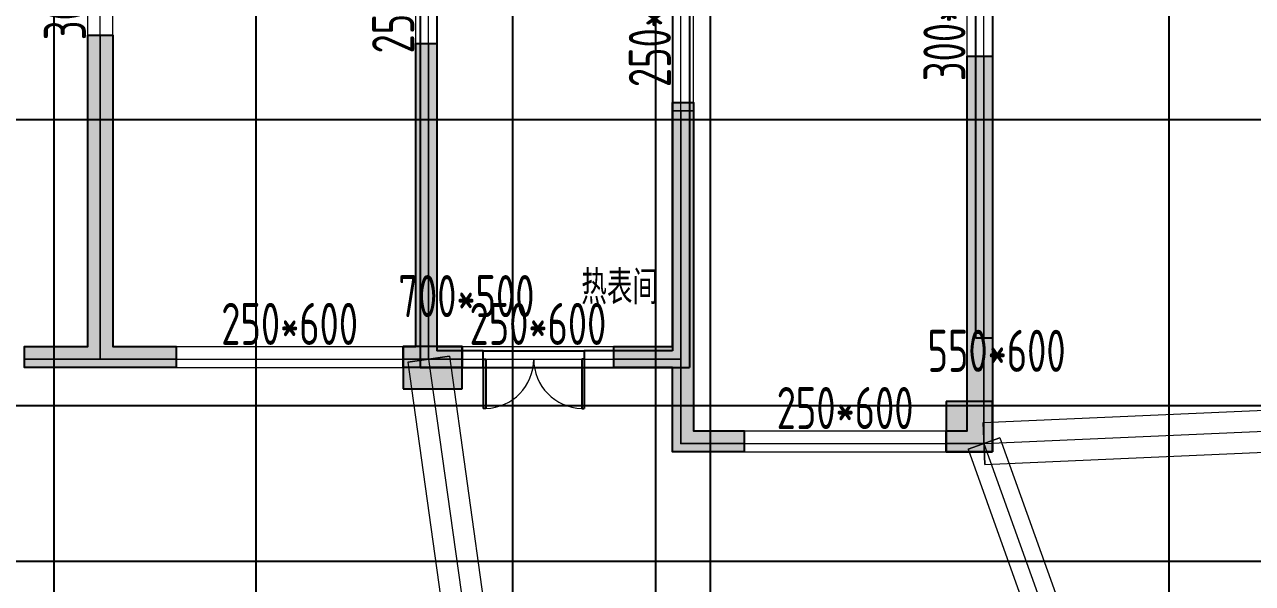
# Model space of a CAD drawing. Extents: x 369444 to 684549, y -549309 to 575337.
# Drawn here: x 420974 to 435564, y 389893 to 396533 of the extents above; entities that cross this region are included whole.
import ezdxf

# ---------------------------------------------------------------- set-up
doc = ezdxf.new("R2010")
doc.units = 0
doc.header["$LTSCALE"] = 1000
doc.header["$MEASUREMENT"] = 0
for name, color, linetype, lineweight, true_color in [('-1-0-1', 7, 'Continuous', 0, 0xc0c0c0), ('-1-1-2', 7, 'Continuous', 0, 0xc0c0c0), ('-2-0-1', 1, 'Continuous', 0, 0xff0000), ('-2-1-2', 9, 'Continuous', 0, 0x808080), ('1-6-1', 7, 'Continuous', 0, 0x55ff55), ('1-6-2', 7, 'Continuous', 0, 0x55ff55), ('11-6-1', 2, 'Continuous', 0, 0xffff00), ('11-6-2', 2, 'Continuous', 0, 0xffff00), ('11-6-5', 2, 'Continuous', 0, 0xffff00), ('12-6-1', 4, 'Continuous', 0, 0x00ffff), ('12-6-2', 4, 'Continuous', 0, 0x00ffff), ('12-6-5', 4, 'Continuous', 0, 0x00ffff)]:
    doc.layers.add(name, color=color, linetype=linetype, lineweight=lineweight, true_color=true_color)
for name, color, linetype in [('A-WALL-HATCH', 8, 'Continuous'), ('COLUMN', 9, 'Continuous'), ('DOTE', 1, 'Continuous'), ('WALL', 9, 'Continuous'), ('WINDOW', 4, 'Continuous'), ('房间名称', 72, 'Continuous')]:
    doc.layers.add(name, color=color, linetype=linetype)
doc.styles.add('HNSJY', font='hnsjy-07.shx', dxfattribs={"width": 0.8, "bigfont": 'hnsjy-hz.shx'})
doc.styles.add('yjkcad', font='yjkeng.shx', dxfattribs={"width": 0.7, "height": 250, "bigfont": 'yjkchn.shx'})

# ---------------------------------------------------------------- blocks, each defined once
blk = doc.blocks.new('22#loudixiayicengjksdf')
at = {"layer": 'WALL'}
h = blk.add_hatch(color=0, dxfattribs=at)
h.dxf.hatch_style = 1
h.paths.add_polyline_path([(-183057, -69119), (-183057, -68619), (-183557, -68619), (-183557, -69119)], flags=17)
h.paths.add_polyline_path([(-170857, -69119), (-170857, -68619), (-171407, -68619), (-171407, -69119)], flags=17)
h.paths.add_polyline_path([(-171407, -70819), (-171157, -70819), (-171157, -70419), (-171557, -70419), (-171557, -70819)], flags=17)
h.paths.add_polyline_path([(-183507, -70819), (-183357, -70819), (-183357, -70419), (-183757, -70419), (-183757, -70819)], flags=17)
h.paths.add_polyline_path([(-168657, -64219), (-170857, -64219), (-170857, -66419), (-170307, -66419), (-170307, -66619), (-171107, -66619), (-171107, -63969), (-168457, -63969), (-168457, -66619), (-169207, -66619), (-169207, -66419), (-168657, -66419)])
h.paths.add_polyline_path([(-179257, -73469), (-179807, -73469), (-179807, -73219), (-179257, -73219), (-178857, -73219), (-178857, -73469), (-179007, -73469), (-179007, -76369), (-180757, -76369), (-180757, -76119), (-179257, -76119)])
h.paths.add_polyline_path([(-165957, -64219), (-166607, -64219), (-166607, -63969), (-165707, -63969), (-165707, -65769), (-165957, -65769)])
h.paths.add_polyline_path([(-188307, -64019), (-188957, -64019), (-188957, -65569), (-189207, -65569), (-189207, -63769), (-188307, -63769)])
h.paths.add_polyline_path([(-173307, -80969), (-174157, -80969), (-174857, -80969), (-174857, -80719), (-174407, -80719), (-174407, -77519), (-174157, -77519), (-174157, -80719), (-173307, -80719)])
h.paths.add_polyline_path([(-180757, -80969), (-181607, -80969), (-181607, -80719), (-180757, -80719), (-180757, -77519), (-180507, -77519), (-180507, -80719), (-180057, -80719), (-180057, -80969)])
h.paths.add_polyline_path([(-175107, -73469), (-175657, -73469), (-175657, -76119), (-174157, -76119), (-174157, -76369), (-175907, -76369), (-175907, -73469), (-176057, -73469), (-176057, -73219), (-175657, -73219), (-175107, -73219)])
h.paths.add_polyline_path([(-159582, -72669), (-160057, -72669), (-160057, -74419), (-160307, -74419), (-160307, -72669), (-160407, -72669), (-160407, -72419), (-160057, -72419), (-159582, -72419)])
h.paths.add_polyline_path([(-163357, -80969), (-163657, -80969), (-164057, -80969), (-164057, -80719), (-163907, -80719), (-163907, -77119), (-163657, -77119), (-163657, -80719), (-163357, -80719)])
h.paths.add_polyline_path([(-166757, -80969), (-167782, -80969), (-168557, -80969), (-168557, -80719), (-167807, -80719), (-167807, -77019), (-167507, -77019), (-167507, -80719), (-166757, -80719)])
h.paths.add_polyline_path([(-191007, -75019), (-191007, -75819), (-193107, -75819), (-193107, -75569), (-191257, -75569), (-191257, -75019)])
h.paths.add_polyline_path([(-183307, -66419), (-184057, -66419), (-184057, -64019), (-186257, -64019), (-186257, -66219), (-185707, -66219), (-185707, -66419), (-186457, -66419), (-186457, -63769), (-183807, -63769), (-183807, -66169), (-183307, -66169)])
h.paths.add_polyline_path([(-171407, -73469), (-171857, -73469), (-171857, -73219), (-171157, -73219), (-171157, -76369), (-171407, -76369)])
h.paths.add_polyline_path([(-183057, -73469), (-183507, -73469), (-183507, -76369), (-183757, -76369), (-183757, -73219), (-183057, -73219)])
h.paths.add_polyline_path([(-187382, -80969), (-188157, -80969), (-188157, -80719), (-187407, -80719), (-187407, -77019), (-187107, -77019), (-187107, -80719), (-186357, -80719), (-186357, -80969)])
h.paths.add_polyline_path([(-191257, -80969), (-191557, -80969), (-191557, -80719), (-191257, -80719), (-191257, -77119), (-191007, -77119), (-191007, -80719), (-190857, -80719), (-190857, -80969)])
h.paths.add_polyline_path([(-194857, -72669), (-195332, -72669), (-195332, -72419), (-194857, -72419), (-194507, -72419), (-194507, -72669), (-194607, -72669), (-194607, -74419), (-194857, -74419)])
h.paths.add_polyline_path([(-157057, -81969), (-157607, -81969), (-157607, -81719), (-157357, -81719), (-157357, -77269), (-157057, -77269)])
h.paths.add_polyline_path([(-197307, -81969), (-197857, -81969), (-197857, -77269), (-197557, -77269), (-197557, -81719), (-197307, -81719)])
h.paths.add_polyline_path([(-165557, -72669), (-165957, -72669), (-165957, -69119), (-166357, -69119), (-166357, -68919), (-165707, -68919), (-165707, -72419), (-165557, -72419)])
h.paths.add_polyline_path([(-188957, -72669), (-189357, -72669), (-189357, -72419), (-189207, -72419), (-189207, -68919), (-188507, -68919), (-188507, -69119), (-188957, -69119)])
h.paths.add_polyline_path([(-160857, -80969), (-161557, -80969), (-161557, -80719), (-160857, -80719), (-160857, -77819), (-160607, -77819), (-160607, -80719), (-160607, -81719), (-160007, -81719), (-160007, -81969), (-160857, -81969)])
h.paths.add_polyline_path([(-187107, -71319), (-187107, -74819), (-187407, -74819), (-187407, -71319)])
h.paths.add_polyline_path([(-193357, -80969), (-194057, -80969), (-194057, -81969), (-194907, -81969), (-194907, -81719), (-194307, -81719), (-194307, -80719), (-194307, -77819), (-194057, -77819), (-194057, -80719), (-193357, -80719)])
h.paths.add_polyline_path([(-167507, -71319), (-167507, -74819), (-167807, -74819), (-167807, -71319)])
h.paths.add_polyline_path([(-171157, -80969), (-171507, -80969), (-171507, -80719), (-171407, -80719), (-171407, -77519), (-171157, -77519), (-171157, -80719), (-170957, -80719), (-170957, -80969)])
h.paths.add_polyline_path([(-183407, -80969), (-183757, -80969), (-183957, -80969), (-183957, -80719), (-183757, -80719), (-183757, -77519), (-183507, -77519), (-183507, -80719), (-183407, -80719)])
h.paths.add_polyline_path([(-157057, -75819), (-157757, -75819), (-157757, -75569), (-157357, -75569), (-157357, -72669), (-157732, -72669), (-157732, -72419), (-157057, -72419)])
h.paths.add_polyline_path([(-197157, -75819), (-197857, -75819), (-197857, -72419), (-197182, -72419), (-197182, -72669), (-197557, -72669), (-197557, -75569), (-197157, -75569)])
h.paths.add_polyline_path([(-163907, -72669), (-163957, -72669), (-163957, -72419), (-163657, -72419), (-163257, -72419), (-163257, -72669), (-163657, -72669), (-163657, -73519), (-163907, -73519)])
h.paths.add_polyline_path([(-190957, -72669), (-191007, -72669), (-191007, -73519), (-191257, -73519), (-191257, -72669), (-191657, -72669), (-191657, -72419), (-191257, -72419), (-190957, -72419)])
h.paths.add_polyline_path([(-161807, -75819), (-163907, -75819), (-163907, -75019), (-163657, -75019), (-163657, -75569), (-161807, -75569)])
edge = h.paths.add_edge_path()
edge.add_line((-183557, -66419), (-183557, -66519))
edge.add_line((-183557, -66519), (-183307, -66519))
edge.add_line((-183307, -66519), (-183307, -66419))
edge.add_line((-183507, -70819), (-183507, -71569))
edge.add_line((-183507, -71569), (-185557, -71569))
edge.add_line((-185557, -71569), (-185557, -71319))
edge.add_line((-185557, -71319), (-183757, -71319))
edge.add_line((-183757, -71319), (-183757, -70819))
edge.add_line((-171157, -70819), (-171157, -71319))
edge.add_line((-171157, -71319), (-169357, -71319))
edge.add_line((-169357, -71319), (-169357, -71569))
edge.add_line((-169357, -71569), (-171407, -71569))
edge.add_line((-171407, -71569), (-171407, -70819))
h.paths.add_polyline_path([(-171407, -71569), (-171157, -71569), (-171157, -70819), (-171407, -70819)], flags=16)
h.paths.add_polyline_path([(-171157, -71569), (-169357, -71569), (-169357, -71319), (-171157, -71319)], flags=16)
h.paths.add_polyline_path([(-183757, -71569), (-183507, -71569), (-183507, -70819), (-183757, -70819)], flags=16)
h.paths.add_polyline_path([(-185557, -71569), (-183757, -71569), (-183757, -71319), (-185557, -71319)], flags=16)
at = {"layer": 'WALL', "color": 0, "elevation": 14}
for points in [[(-166757, -80969), (-167782, -80969), (-168557, -80969), (-168557, -80719), (-167807, -80719), (-167807, -77019), (-167507, -77019), (-167507, -80719), (-166757, -80719)], [(-163357, -80969), (-163657, -80969), (-164057, -80969), (-164057, -80719), (-163907, -80719), (-163907, -77119), (-163657, -77119), (-163657, -80719), (-163357, -80719)], [(-157057, -81969), (-157607, -81969), (-157607, -81719), (-157357, -81719), (-157357, -77269), (-157057, -77269)], [(-160857, -80969), (-161557, -80969), (-161557, -80719), (-160857, -80719), (-160857, -77819), (-160607, -77819), (-160607, -80719), (-160607, -81719), (-160007, -81719), (-160007, -81969), (-160857, -81969)]]:
    blk.add_lwpolyline(points, close=True, dxfattribs=at)
blk = doc.blocks.new('$DorLib2D$00000002')
for p, q in [((-0.5, 0), (-0.5, 0.4875)), ((-0.475, 0.4875), (-0.5, 0.4875)), ((-0.475, 0), (-0.475, 0.4875)), ((0.475, 0), (0.475, 0.4875)), ((0.475, 0.4875), (0.5, 0.4875)), ((0.5, 0), (0.5, 0.4875)), ((-0.5, 0), (-0.475, 0)), ((0.5, 0), (0.475, 0))]:
    blk.add_line(p, q)
at = {"lineweight": 13}
for centre, start, end in [((-0.4875, 0), 0, 88.53072), ((0.4875, 0), 91.46928, 180)]:
    blk.add_arc(centre, 0.4875, start, end, dxfattribs=at)

msp = doc.modelspace()

# ---------------------------------------------------------------- hatches: boundary and pattern name
at = {"layer": 'A-WALL-HATCH'}
for points in [[(426174.7, 392206.5), (426174.7, 392706.5), (425474.7, 392706.5), (425474.7, 392206.5)], [(432474.7, 391456.5), (432474.7, 392056.5), (431924.7, 392056.5), (431924.7, 391456.5)]]:
    msp.add_hatch(color=256, dxfattribs=at).paths.add_polyline_path(points)

# ---------------------------------------------------------------- linework, layer by layer
at = {"layer": '-1-0-1', "color": 0}
for p in [(421874.3, 396406.9, -3600), (425774.3, 396306.9, -3600), (432374.3, 396156.9, -3600), (428774.3, 395506.9, -3600), (432374.3, 395506.9, -3600), (421874.3, 392556.9, -3600), (422774.3, 392556.9, -3600), (425474.3, 392556.9, -3600), (425774.3, 392556.9, -3600), (426174.3, 392556.9, -3600), (427974.3, 392556.9, -3600), (428774.3, 392556.9, -3600), (428774.3, 391556.9, -3600), (429524.3, 391556.9, -3600), (431924.3, 391556.9, -3600), (432374.3, 391556.9, -3600)]:
    msp.add_point(p, dxfattribs=at)
at = {"layer": '-1-1-2', "color": 0}
for p, q in [((421874.3, 396406.9, -3600), (421874.3, 396406.9)), ((425774.3, 396306.9, -3600), (425774.3, 396306.9)), ((432374.3, 396156.9, -3600), (432374.3, 396156.9)), ((428774.3, 395506.9, -3600), (428774.3, 395506.9)), ((432374.3, 395506.9, -3600), (432374.3, 395506.9)), ((421874.3, 392556.9, -3600), (421874.3, 392556.9)), ((422774.3, 392556.9, -3600), (422774.3, 392556.9)), ((425474.3, 392556.9, -3600), (425474.3, 392556.9)), ((425774.3, 392556.9, -3600), (425774.3, 392556.9)), ((426174.3, 392556.9, -3600), (426174.3, 392556.9)), ((427974.3, 392556.9, -3600), (427974.3, 392556.9)), ((428774.3, 392556.9, -3600), (428774.3, 392556.9)), ((428774.3, 391556.9, -3600), (428774.3, 391556.9)), ((429524.3, 391556.9, -3600), (429524.3, 391556.9)), ((431924.3, 391556.9, -3600), (431924.3, 391556.9)), ((432374.3, 391556.9, -3600), (432374.3, 391556.9))]:
    msp.add_line(p, q, dxfattribs=at)
at = {"layer": '-2-0-1', "color": 0}
for p, q in [((421874.3, 396406.9, -3600), (421874.3, 397906.9, -3600)), ((425774.3, 396306.9, -3600), (425774.3, 397706.9, -3600)), ((428774.3, 395506.9, -3600), (428774.3, 397706.9, -3600)), ((432374.3, 396156.9, -3600), (432374.3, 397181.9, -3600)), ((421874.3, 392556.9, -3600), (421874.3, 396406.9, -3600)), ((425774.3, 392556.9, -3600), (425774.3, 396306.9, -3600)), ((432374.3, 395506.9, -3600), (432374.3, 396156.9, -3600)), ((428774.3, 392556.9, -3600), (428774.3, 395506.9, -3600)), ((432374.3, 391556.9, -3600), (432374.3, 395506.9, -3600)), ((420974.3, 392556.9, -3600), (421874.3, 392556.9, -3600)), ((421874.3, 392556.9, -3600), (422774.3, 392556.9, -3600)), ((422774.3, 392556.9, -3600), (425474.3, 392556.9, -3600)), ((425474.3, 392556.9, -3600), (425774.3, 392556.9, -3600)), ((425774.3, 392556.9, -3600), (426774.3, 385407.1, -3600)), ((425774.3, 392556.9, -3600), (426174.3, 392556.9, -3600)), ((426174.3, 392556.9, -3600), (427974.3, 392556.9, -3600)), ((427974.3, 392556.9, -3600), (428774.3, 392556.9, -3600)), ((428774.3, 391556.9, -3600), (428774.3, 392556.9, -3600)), ((432374.3, 391556.9, -3600), (442624.3, 392007.1, -3600)), ((428774.3, 391556.9, -3600), (429524.3, 391556.9, -3600)), ((429524.3, 391556.9, -3600), (431924.3, 391556.9, -3600)), ((431924.3, 391556.9, -3600), (432374.3, 391556.9, -3600)), ((432374.3, 391556.9, -3600), (434574.3, 385407.1, -3600))]:
    msp.add_line(p, q, dxfattribs=at)
at = {"layer": '-2-1-2', "color": 0}
for p, q in [((421874.3, 396406.9), (421874.3, 397906.9)), ((425774.3, 396306.9), (425774.3, 397706.9)), ((428774.3, 395506.9), (428774.3, 397706.9)), ((432374.3, 396156.9), (432374.3, 397181.9)), ((421874.3, 392556.9), (421874.3, 396406.9)), ((425774.3, 392556.9), (425774.3, 396306.9)), ((432374.3, 395506.9), (432374.3, 396156.9)), ((428774.3, 392556.9), (428774.3, 395506.9)), ((432374.3, 391556.9), (432374.3, 395506.9)), ((420974.3, 392556.9), (421874.3, 392556.9)), ((421874.3, 392556.9), (422774.3, 392556.9)), ((422774.3, 392556.9), (425474.3, 392556.9)), ((425474.3, 392556.9), (425774.3, 392556.9)), ((425774.3, 392556.9), (426774.3, 385407.1)), ((425774.3, 392556.9), (426174.3, 392556.9)), ((426174.3, 392556.9), (427974.3, 392556.9)), ((427974.3, 392556.9), (428774.3, 392556.9)), ((428774.3, 391556.9), (428774.3, 392556.9)), ((432374.3, 391556.9), (442624.3, 392007.1)), ((428774.3, 391556.9), (429524.3, 391556.9)), ((429524.3, 391556.9), (431924.3, 391556.9)), ((431924.3, 391556.9), (432374.3, 391556.9)), ((432374.3, 391556.9), (434574.3, 385407.1))]:
    msp.add_line(p, q, dxfattribs=at)
at = {"layer": '1-6-1', "color": 0}
for p, q in [((421724.3, 396406.9, -3600), (421724.3, 392706.9, -3600)), ((421724.3, 396406.9), (421724.3, 396406.9, -3600)), ((421724.3, 392706.9), (421724.3, 396406.9)), ((421724.3, 396406.9, -3600), (421724.3, 396406.9)), ((422024.3, 396406.9, -3600), (421724.3, 396406.9, -3600)), ((421724.3, 396406.9), (422024.3, 396406.9)), ((422024.3, 396406.9), (422024.3, 392706.9)), ((422024.3, 396406.9, -3600), (422024.3, 396406.9)), ((422024.3, 392706.9, -3600), (422024.3, 396406.9, -3600)), ((422024.3, 396406.9), (422024.3, 396406.9, -3600)), ((425624.3, 396306.9, -3600), (425624.3, 392706.9, -3600)), ((425624.3, 396306.9), (425624.3, 396306.9, -3600)), ((425624.3, 392706.9), (425624.3, 396306.9)), ((425624.3, 396306.9, -3600), (425624.3, 396306.9)), ((425874.3, 396306.9, -3600), (425624.3, 396306.9, -3600)), ((425624.3, 396306.9), (425874.3, 396306.9)), ((425874.3, 396306.9), (425874.3, 392706.9)), ((425874.3, 396306.9, -3600), (425874.3, 396306.9)), ((425874.3, 392706.9, -3600), (425874.3, 396306.9, -3600)), ((425874.3, 396306.9), (425874.3, 396306.9, -3600)), ((432174.3, 396156.9, -3600), (432174.3, 395506.9, -3600)), ((432174.3, 396156.9), (432174.3, 396156.9, -3600)), ((432174.3, 395506.9), (432174.3, 396156.9)), ((432174.3, 396156.9, -3600), (432174.3, 396156.9)), ((432474.3, 396156.9, -3600), (432174.3, 396156.9, -3600)), ((432174.3, 396156.9), (432474.3, 396156.9)), ((432474.3, 396156.9), (432474.3, 395506.9)), ((432474.3, 396156.9, -3600), (432474.3, 396156.9)), ((432474.3, 395506.9, -3600), (432474.3, 396156.9, -3600)), ((432474.3, 396156.9), (432474.3, 396156.9, -3600)), ((428674.3, 395506.9, -3600), (428674.3, 392706.9, -3600)), ((428674.3, 395506.9), (428674.3, 395506.9, -3600)), ((428674.3, 392706.9), (428674.3, 395506.9)), ((428674.3, 395506.9, -3600), (428674.3, 395506.9)), ((428924.3, 395506.9, -3600), (428674.3, 395506.9, -3600)), ((428674.3, 395506.9), (428924.3, 395506.9)), ((428924.3, 395506.9), (428924.3, 392556.9)), ((428924.3, 395506.9, -3600), (428924.3, 395506.9)), ((428924.3, 392556.9, -3600), (428924.3, 395506.9, -3600)), ((428924.3, 395506.9), (428924.3, 395506.9, -3600)), ((432174.3, 395506.9, -3600), (432174.3, 395506.9)), ((432174.3, 395506.9, -3600), (432174.3, 391706.9, -3600)), ((432174.3, 395506.9), (432174.3, 395506.9, -3600)), ((432174.3, 391706.9), (432174.3, 395506.9)), ((432474.3, 395506.9), (432474.3, 395506.9, -3600)), ((432474.3, 395506.9), (432474.3, 391456.9)), ((432474.3, 395506.9, -3600), (432474.3, 395506.9)), ((432474.3, 391456.9, -3600), (432474.3, 395506.9, -3600)), ((421724.3, 392706.9, -8700), (420974.3, 392706.9, -8700)), ((420974.3, 392706.9, -5100), (421724.3, 392706.9, -5100)), ((421724.3, 392706.9, -5100), (421724.3, 392706.9, -8700)), ((421724.3, 392706.9, -3600), (421724.3, 392706.9)), ((422024.3, 392706.9), (422024.3, 392706.9, -3600)), ((422024.3, 392706.9, -8700), (422024.3, 392706.9, -5100)), ((422774.3, 392706.9, -8700), (422024.3, 392706.9, -8700)), ((422024.3, 392706.9, -5100), (422774.3, 392706.9, -5100)), ((422774.3, 392706.9, -5100), (422774.3, 392706.9, -8700)), ((422774.3, 392706.9, -8700), (422774.3, 392706.9, -5100)), ((422774.3, 392456.9, -8700), (422774.3, 392706.9, -8700)), ((422774.3, 392706.9, -5100), (422774.3, 392456.9, -5100)), ((425474.3, 392706.9, -8700), (425474.3, 392706.9, -5100)), ((425624.3, 392706.9, -8700), (425474.3, 392706.9, -8700)), ((425474.3, 392706.9, -5100), (425624.3, 392706.9, -5100)), ((425474.3, 392706.9, -8700), (425474.3, 392456.9, -8700)), ((425474.3, 392706.9, -5100), (425474.3, 392706.9, -8700)), ((425474.3, 392456.9, -5100), (425474.3, 392706.9, -5100)), ((425624.3, 392706.9, -5100), (425624.3, 392706.9, -8700)), ((425624.3, 392706.9, -3600), (425624.3, 392706.9)), ((425874.3, 392706.9), (425874.3, 392706.9, -3600)), ((425874.3, 392706.9, -8700), (425874.3, 392706.9, -5100)), ((426174.3, 392706.9, -8700), (425874.3, 392706.9, -8700)), ((425874.3, 392706.9, -5100), (426174.3, 392706.9, -5100)), ((426174.3, 392706.9, -5100), (426174.3, 392706.9, -8700)), ((426174.3, 392706.9, -8700), (426174.3, 392706.9, -5100)), ((426174.3, 392456.9, -8700), (426174.3, 392706.9, -8700)), ((426174.3, 392706.9, -5100), (426174.3, 392456.9, -5100)), ((427974.3, 392706.9, -8700), (427974.3, 392706.9, -5100)), ((428674.3, 392706.9, -8700), (427974.3, 392706.9, -8700)), ((427974.3, 392706.9, -5100), (428674.3, 392706.9, -5100)), ((427974.3, 392706.9, -8700), (427974.3, 392456.9, -8700)), ((427974.3, 392706.9, -5100), (427974.3, 392706.9, -8700)), ((427974.3, 392456.9, -5100), (427974.3, 392706.9, -5100)), ((428674.3, 392706.9, -3600), (428674.3, 392706.9)), ((428674.3, 392706.9, -5100), (428674.3, 392706.9, -8700)), ((428924.3, 392556.9), (428924.3, 392556.9, -3600)), ((428924.3, 392556.9, -5100), (428924.3, 391706.9, -5100)), ((428924.3, 392556.9, -8700), (428924.3, 392556.9, -5100)), ((428924.3, 391706.9, -8700), (428924.3, 392556.9, -8700)), ((421874.3, 392456.9, -5100), (420974.3, 392456.9, -5100)), ((420974.3, 392456.9, -8700), (421874.3, 392456.9, -8700)), ((421874.3, 392456.9, -8700), (421874.3, 392456.9, -5100)), ((421874.3, 392456.9, -5100), (421874.3, 392456.9, -8700)), ((422774.3, 392456.9, -5100), (421874.3, 392456.9, -5100)), ((421874.3, 392456.9, -8700), (422774.3, 392456.9, -8700)), ((422774.3, 392456.9, -8700), (422774.3, 392456.9, -5100)), ((422774.3, 392456.9, -5100), (422774.3, 392456.9, -8700)), ((425474.3, 392456.9, -5100), (425474.3, 392456.9, -8700)), ((425774.3, 392456.9, -5100), (425474.3, 392456.9, -5100)), ((425474.3, 392456.9, -8700), (425774.3, 392456.9, -8700)), ((425474.3, 392456.9, -8700), (425474.3, 392456.9, -5100)), ((425774.3, 392456.9, -8700), (425774.3, 392456.9, -5100)), ((425774.3, 392456.9, -5100), (425774.3, 392456.9, -8700)), ((426174.3, 392456.9, -5100), (425774.3, 392456.9, -5100)), ((425774.3, 392456.9, -8700), (426174.3, 392456.9, -8700)), ((426174.3, 392456.9, -8700), (426174.3, 392456.9, -5100)), ((426174.3, 392456.9, -5100), (426174.3, 392456.9, -8700)), ((427974.3, 392456.9, -5100), (427974.3, 392456.9, -8700)), ((428674.3, 392456.9, -5100), (427974.3, 392456.9, -5100)), ((427974.3, 392456.9, -8700), (428674.3, 392456.9, -8700)), ((427974.3, 392456.9, -8700), (427974.3, 392456.9, -5100)), ((428674.3, 392456.9, -8700), (428674.3, 391456.9, -8700)), ((428674.3, 392456.9, -5100), (428674.3, 392456.9, -8700)), ((428674.3, 391456.9, -5100), (428674.3, 392456.9, -5100)), ((428674.3, 392456.9, -8700), (428674.3, 392456.9, -5100)), ((428924.3, 391706.9, -5100), (428924.3, 391706.9, -8700)), ((428924.3, 391706.9, -8700), (428924.3, 391706.9, -5100)), ((429524.3, 391706.9, -8700), (428924.3, 391706.9, -8700)), ((428924.3, 391706.9, -5100), (429524.3, 391706.9, -5100)), ((429524.3, 391706.9, -5100), (429524.3, 391706.9, -8700)), ((429524.3, 391706.9, -8700), (429524.3, 391706.9, -5100)), ((429524.3, 391456.9, -8700), (429524.3, 391706.9, -8700)), ((429524.3, 391706.9, -5100), (429524.3, 391456.9, -5100)), ((431924.3, 391706.9, -8700), (431924.3, 391706.9, -5100)), ((432174.3, 391706.9, -8700), (431924.3, 391706.9, -8700)), ((431924.3, 391706.9, -5100), (432174.3, 391706.9, -5100)), ((431924.3, 391706.9, -8700), (431924.3, 391456.9, -8700)), ((431924.3, 391706.9, -5100), (431924.3, 391706.9, -8700)), ((431924.3, 391456.9, -5100), (431924.3, 391706.9, -5100)), ((432174.3, 391706.9, -3600), (432174.3, 391706.9)), ((432174.3, 391706.9, -5100), (432174.3, 391706.9, -8700)), ((428674.3, 391456.9, -8700), (428674.3, 391456.9, -5100)), ((428674.3, 391456.9, -5100), (428674.3, 391456.9, -8700)), ((429524.3, 391456.9, -5100), (428674.3, 391456.9, -5100)), ((428674.3, 391456.9, -8700), (429524.3, 391456.9, -8700)), ((429524.3, 391456.9, -8700), (429524.3, 391456.9, -5100)), ((429524.3, 391456.9, -5100), (429524.3, 391456.9, -8700)), ((431924.3, 391456.9, -5100), (431924.3, 391456.9, -8700)), ((432474.3, 391456.9, -5100), (431924.3, 391456.9, -5100)), ((431924.3, 391456.9, -8700), (432474.3, 391456.9, -8700)), ((431924.3, 391456.9, -8700), (431924.3, 391456.9, -5100)), ((432474.3, 391456.9), (432474.3, 391456.9, -3600)), ((432474.3, 391456.9, -8700), (432474.3, 391456.9, -5100))]:
    msp.add_line(p, q, dxfattribs=at)
at = {"layer": '1-6-2', "color": 0}
for p, q in [((421874.3, 396406.9), (421874.3, 392556.9)), ((421874.3, 396406.9, -3600), (421874.3, 396406.9)), ((421874.3, 392556.9, -3600), (421874.3, 396406.9, -3600)), ((425774.3, 396306.9), (425774.3, 392556.9)), ((425774.3, 396306.9, -3600), (425774.3, 396306.9)), ((425774.3, 392556.9, -3600), (425774.3, 396306.9, -3600)), ((432374.3, 396156.9), (432374.3, 395506.9)), ((432374.3, 396156.9, -3600), (432374.3, 396156.9)), ((432374.3, 395506.9, -3600), (432374.3, 396156.9, -3600)), ((428774.3, 395506.9), (428774.3, 392556.9)), ((428774.3, 395506.9, -3600), (428774.3, 395506.9)), ((428774.3, 392556.9, -3600), (428774.3, 395506.9, -3600)), ((432374.3, 395506.9), (432374.3, 395506.9, -3600)), ((432374.3, 395506.9), (432374.3, 391556.9)), ((432374.3, 395506.9, -3600), (432374.3, 395506.9)), ((432374.3, 391556.9, -3600), (432374.3, 395506.9, -3600)), ((421874.3, 392556.9, -5100), (420974.3, 392556.9, -5100)), ((420974.3, 392556.9, -8700), (421874.3, 392556.9, -8700)), ((421874.3, 392556.9, -8700), (421874.3, 392556.9, -5100)), ((421874.3, 392556.9), (421874.3, 392556.9, -3600)), ((421874.3, 392556.9, -5100), (421874.3, 392556.9, -8700)), ((422774.3, 392556.9, -5100), (421874.3, 392556.9, -5100)), ((421874.3, 392556.9, -8700), (422774.3, 392556.9, -8700)), ((422774.3, 392556.9, -8700), (422774.3, 392556.9, -5100)), ((425474.3, 392556.9, -5100), (425474.3, 392556.9, -8700)), ((425774.3, 392556.9, -5100), (425474.3, 392556.9, -5100)), ((425474.3, 392556.9, -8700), (425774.3, 392556.9, -8700)), ((425774.3, 392556.9, -8700), (425774.3, 392556.9, -5100)), ((425774.3, 392556.9), (425774.3, 392556.9, -3600)), ((425774.3, 392556.9, -5100), (425774.3, 392556.9, -8700)), ((426174.3, 392556.9, -5100), (425774.3, 392556.9, -5100)), ((425774.3, 392556.9, -8700), (426174.3, 392556.9, -8700)), ((426174.3, 392556.9, -8700), (426174.3, 392556.9, -5100)), ((427974.3, 392556.9, -5100), (427974.3, 392556.9, -8700)), ((428774.3, 392556.9, -5100), (427974.3, 392556.9, -5100)), ((427974.3, 392556.9, -8700), (428774.3, 392556.9, -8700)), ((428774.3, 392556.9), (428774.3, 392556.9, -3600)), ((428774.3, 392556.9, -5100), (428774.3, 391556.9, -5100)), ((428774.3, 392556.9, -8700), (428774.3, 392556.9, -5100)), ((428774.3, 391556.9, -8700), (428774.3, 392556.9, -8700)), ((428774.3, 392556.9, -8700), (428774.3, 392556.9, -5100)), ((428774.3, 391556.9, -5100), (428774.3, 391556.9, -8700)), ((428774.3, 391556.9, -5100), (428774.3, 391556.9, -8700)), ((429524.3, 391556.9, -5100), (428774.3, 391556.9, -5100)), ((428774.3, 391556.9, -8700), (429524.3, 391556.9, -8700)), ((429524.3, 391556.9, -8700), (429524.3, 391556.9, -5100)), ((431924.3, 391556.9, -5100), (431924.3, 391556.9, -8700)), ((432374.3, 391556.9, -5100), (431924.3, 391556.9, -5100)), ((431924.3, 391556.9, -8700), (432374.3, 391556.9, -8700)), ((432374.3, 391556.9), (432374.3, 391556.9, -3600)), ((432374.3, 391556.9, -8700), (432374.3, 391556.9, -5100))]:
    msp.add_line(p, q, dxfattribs=at)
at = {"layer": '11-6-1', "color": 0}
for p, q in [((425474.3, 392706.9, -5100), (425474.3, 392206.9, -5100)), ((426174.3, 392706.9, -5100), (425474.3, 392706.9, -5100)), ((425474.3, 392706.9, -8700), (425474.3, 392206.9, -8700)), ((426174.3, 392706.9, -8700), (425474.3, 392706.9, -8700)), ((425474.3, 392706.9, -8700), (425474.3, 392706.9, -5100)), ((426174.3, 392206.9, -5100), (426174.3, 392706.9, -5100)), ((426174.3, 392206.9, -8700), (426174.3, 392706.9, -8700)), ((426174.3, 392706.9, -8700), (426174.3, 392706.9, -5100)), ((425474.3, 392206.9, -5100), (426174.3, 392206.9, -5100)), ((425474.3, 392206.9, -8700), (426174.3, 392206.9, -8700)), ((425474.3, 392206.9, -8700), (425474.3, 392206.9, -5100)), ((426174.3, 392206.9, -8700), (426174.3, 392206.9, -5100)), ((431924.3, 392056.9, -5100), (431924.3, 391456.9, -5100)), ((432474.3, 392056.9, -5100), (431924.3, 392056.9, -5100)), ((431924.3, 392056.9, -8700), (431924.3, 391456.9, -8700)), ((432474.3, 392056.9, -8700), (431924.3, 392056.9, -8700)), ((431924.3, 392056.9, -8700), (431924.3, 392056.9, -5100)), ((432474.3, 391456.9, -5100), (432474.3, 392056.9, -5100)), ((432474.3, 391456.9, -8700), (432474.3, 392056.9, -8700)), ((432474.3, 392056.9, -8700), (432474.3, 392056.9, -5100)), ((431924.3, 391456.9, -5100), (432474.3, 391456.9, -5100)), ((431924.3, 391456.9, -8700), (432474.3, 391456.9, -8700)), ((431924.3, 391456.9, -8700), (431924.3, 391456.9, -5100)), ((432474.3, 391456.9, -8700), (432474.3, 391456.9, -5100))]:
    msp.add_line(p, q, dxfattribs=at)
at = {"layer": '11-6-2', "color": 0}
for p, q in [((425774.3, 392556.9, -8700), (425774.3, 392556.9, -5100)), ((432374.3, 391556.9, -8700), (432374.3, 391556.9, -5100))]:
    msp.add_line(p, q, dxfattribs=at)
at = {"layer": '12-6-1', "color": 0}
for p, q in [((421724.3, 396406.9), (421724.3, 397906.9)), ((421724.3, 396406.9, -500), (421724.3, 397906.9, -500)), ((422024.3, 396406.9), (422024.3, 397906.9)), ((422024.3, 396406.9, -500), (422024.3, 397906.9, -500)), ((425624.3, 396306.9), (425624.3, 397706.9)), ((425624.3, 396306.9, -400), (425624.3, 397706.9, -400)), ((425874.3, 396306.9), (425874.3, 397706.9)), ((425874.3, 396306.9, -400), (425874.3, 397706.9, -400)), ((428674.3, 395506.9), (428674.3, 397706.9)), ((428674.3, 395506.9, -400), (428674.3, 397706.9, -400)), ((428924.3, 395506.9), (428924.3, 397706.9)), ((428924.3, 395506.9, -400), (428924.3, 397706.9, -400)), ((432174.3, 396156.9), (432174.3, 397181.9)), ((432174.3, 396156.9, -600), (432174.3, 397181.9, -600)), ((432474.3, 396156.9), (432474.3, 397181.9)), ((432474.3, 396156.9, -600), (432474.3, 397181.9, -600)), ((421724.3, 396406.9), (422024.3, 396406.9)), ((421724.3, 396406.9, -500), (421724.3, 396406.9)), ((422024.3, 396406.9, -500), (421724.3, 396406.9, -500)), ((422024.3, 396406.9), (422024.3, 396406.9, -500)), ((425624.3, 396306.9), (425874.3, 396306.9)), ((425624.3, 396306.9, -400), (425624.3, 396306.9)), ((425874.3, 396306.9, -400), (425624.3, 396306.9, -400)), ((425874.3, 396306.9), (425874.3, 396306.9, -400)), ((432174.3, 396156.9), (432474.3, 396156.9)), ((432174.3, 396156.9, -600), (432174.3, 396156.9)), ((432474.3, 396156.9, -600), (432174.3, 396156.9, -600)), ((432474.3, 396156.9), (432474.3, 396156.9, -600)), ((428674.3, 395506.9), (428924.3, 395506.9)), ((428674.3, 395506.9, -400), (428674.3, 395506.9)), ((428924.3, 395506.9, -400), (428674.3, 395506.9, -400)), ((428924.3, 395506.9), (428924.3, 395506.9, -400)), ((422774.3, 392706.9, -5100), (422774.3, 392456.9, -5100)), ((422774.3, 392706.9, -5700), (422774.3, 392706.9, -5100)), ((422774.3, 392456.9, -5700), (422774.3, 392706.9, -5700)), ((422774.3, 392706.9, -5100), (425474.3, 392706.9, -5100)), ((422774.3, 392706.9, -5700), (425474.3, 392706.9, -5700)), ((425474.3, 392706.9, -5100), (425474.3, 392456.9, -5100)), ((425474.3, 392706.9, -5700), (425474.3, 392706.9, -5100)), ((425474.3, 392456.9, -5700), (425474.3, 392706.9, -5700)), ((426174.3, 392706.9, -5100), (426174.3, 392456.9, -5100)), ((426174.3, 392706.9, -5700), (426174.3, 392706.9, -5100)), ((426174.3, 392456.9, -5700), (426174.3, 392706.9, -5700)), ((426174.3, 392706.9, -5100), (427974.3, 392706.9, -5100)), ((426174.3, 392706.9, -5700), (427974.3, 392706.9, -5700)), ((427974.3, 392706.9, -5100), (427974.3, 392456.9, -5100)), ((427974.3, 392706.9, -5700), (427974.3, 392706.9, -5100)), ((427974.3, 392456.9, -5700), (427974.3, 392706.9, -5700)), ((426021.9, 392591.6), (425526.7, 392522.3)), ((425526.7, 392522.3, -800), (426021.9, 392591.6, -800)), ((425526.7, 392522.3), (425526.7, 392522.3, -800)), ((425526.7, 392522.3), (426526.7, 385372.4)), ((425526.7, 392522.3, -800), (426526.7, 385372.4, -800)), ((426021.9, 392591.6, -800), (426021.9, 392591.6)), ((426021.9, 392591.6), (427021.9, 385441.7)), ((426021.9, 392591.6, -800), (427021.9, 385441.7, -800)), ((422774.3, 392456.9, -5100), (422774.3, 392456.9, -5700)), ((422774.3, 392456.9, -5100), (425474.3, 392456.9, -5100)), ((422774.3, 392456.9, -5700), (425474.3, 392456.9, -5700)), ((425474.3, 392456.9, -5100), (425474.3, 392456.9, -5700)), ((426174.3, 392456.9, -5100), (426174.3, 392456.9, -5700)), ((426174.3, 392456.9, -5100), (427974.3, 392456.9, -5100)), ((426174.3, 392456.9, -5700), (427974.3, 392456.9, -5700)), ((427974.3, 392456.9, -5100), (427974.3, 392456.9, -5700)), ((432363.4, 391806.7, -5100), (442613.4, 392256.8, -5100)), ((432363.4, 391806.7, -6100), (442613.4, 392256.8, -6100)), ((432363.4, 391806.7, -5100), (432385.3, 391307.2, -5100)), ((432363.4, 391806.7, -6100), (432363.4, 391806.7, -5100)), ((432385.3, 391307.2, -6100), (432363.4, 391806.7, -6100)), ((432385.3, 391307.2, -5100), (442635.3, 391757.3, -5100)), ((432385.3, 391307.2, -6100), (442635.3, 391757.3, -6100)), ((429524.3, 391706.9, -5100), (429524.3, 391456.9, -5100)), ((429524.3, 391706.9, -5700), (429524.3, 391706.9, -5100)), ((429524.3, 391456.9, -5700), (429524.3, 391706.9, -5700)), ((429524.3, 391706.9, -5100), (431924.3, 391706.9, -5100)), ((429524.3, 391706.9, -5700), (431924.3, 391706.9, -5700)), ((431924.3, 391706.9, -5100), (431924.3, 391456.9, -5100)), ((431924.3, 391706.9, -5700), (431924.3, 391706.9, -5100)), ((431924.3, 391456.9, -5700), (431924.3, 391706.9, -5700)), ((432562.6, 391624.3, -5100), (432186, 391489.6, -5100)), ((432186, 391489.6, -5900), (432562.6, 391624.3, -5900)), ((432562.6, 391624.3, -5900), (432562.6, 391624.3, -5100)), ((432562.6, 391624.3, -5100), (434762.6, 385474.4, -5100)), ((432562.6, 391624.3, -5900), (434762.6, 385474.4, -5900)), ((429524.3, 391456.9, -5100), (429524.3, 391456.9, -5700)), ((429524.3, 391456.9, -5100), (431924.3, 391456.9, -5100)), ((429524.3, 391456.9, -5700), (431924.3, 391456.9, -5700)), ((431924.3, 391456.9, -5100), (431924.3, 391456.9, -5700)), ((432186, 391489.6, -5100), (432186, 391489.6, -5900)), ((432186, 391489.6, -5100), (434386, 385339.7, -5100)), ((432186, 391489.6, -5900), (434386, 385339.7, -5900)), ((432385.3, 391307.2, -5100), (432385.3, 391307.2, -6100))]:
    msp.add_line(p, q, dxfattribs=at)
at = {"layer": '12-6-2', "color": 0}
for p, q in [((421874.3, 396406.9), (421874.3, 397906.9)), ((425774.3, 396306.9), (425774.3, 397706.9)), ((428774.3, 395506.9), (428774.3, 397706.9)), ((432374.3, 396156.9), (432374.3, 397181.9)), ((422774.3, 392556.9, -5100), (425474.3, 392556.9, -5100)), ((425774.3, 392556.9), (426774.3, 385407.1)), ((426174.3, 392556.9, -5100), (427974.3, 392556.9, -5100)), ((432374.3, 391556.9, -5100), (442624.3, 392007.1, -5100)), ((429524.3, 391556.9, -5100), (431924.3, 391556.9, -5100)), ((432374.3, 391556.9, -5100), (434574.3, 385407.1, -5100))]:
    msp.add_line(p, q, dxfattribs=at)
at = {"layer": 'COLUMN', "color": 8}
for p, q in [((426174.7, 392706.5), (425474.7, 392706.5)), ((425474.7, 392706.5), (425474.7, 392206.5)), ((426174.7, 392206.5), (426174.7, 392706.5)), ((425474.7, 392206.5), (426174.7, 392206.5)), ((432474.7, 392056.5), (431924.7, 392056.5)), ((431924.7, 392056.5), (431924.7, 391456.5)), ((432474.7, 391456.5), (432474.7, 392056.5)), ((431924.7, 391456.5), (432474.7, 391456.5))]:
    msp.add_line(p, q, dxfattribs=at)
at = {"layer": 'DOTE', "color": 8}
for p, q in [((421324.5, 59364.2), (421324.5, 476704.8)), ((423724.5, 261807), (423724.5, 476704.8)), ((426774.5, 261807), (426774.5, 476704.8)), ((428474.5, 59364.2), (428474.5, 476704.8)), ((429124.5, 59364.2), (429124.5, 476704.8)), ((434574.5, 261807), (434574.5, 476704.8))]:
    msp.add_line(p, q, dxfattribs=at)
at = {"layer": 'DOTE', "color": 8, "lineweight": -2}
for p, q in [((377844.4, 395407), (624570.9, 395407)), ((377844.4, 392007), (624570.9, 392007)), ((377844.4, 390157), (624570.9, 390157))]:
    msp.add_line(p, q, dxfattribs=at)
at = {"layer": 'WALL'}
for p, q in [((425674.5, 397807, 0), (425674.5, 392457, 0)), ((425874.5, 397607, 0), (425874.5, 392657, 0)), ((428674.5, 397607, 0), (428674.5, 392657, 0)), ((428874.5, 397607, 0), (428874.5, 392457, 0)), ((432274.5, 397007, 0), (432274.5, 392807, 0)), ((432474.5, 397107, 0), (432474.5, 392807, 0)), ((432474.5, 392807, 0), (432274.5, 392807, 0)), ((426424.5, 392657, 0), (425874.5, 392657, 0)), ((426424.5, 392457, 0), (426424.5, 392657, 0)), ((428674.5, 392657, 0), (427624.5, 392657, 0)), ((427624.5, 392657, 0), (427624.5, 392457, 0)), ((425674.5, 392457, 0), (426424.5, 392457, 0)), ((427624.5, 392457, 0), (428874.5, 392457, 0))]:
    msp.add_line(p, q, dxfattribs=at)
at = {"layer": 'WINDOW'}
for p, q in [((426424.5, 392657, 0), (427624.5, 392657, 0)), ((426424.5, 392457, 0), (427624.5, 392457, 0))]:
    msp.add_line(p, q, dxfattribs=at)

# ---------------------------------------------------------------- block references
at = {"layer": 'WALL', "color": 8}
msp.add_blockref('22#loudixiayicengjksdf', (589531.8, 473425.8, -14), dxfattribs=at)
at = {"layer": 'WINDOW', "xscale": 1200, "yscale": 1200, "zscale": -1200, "rotation": 180}
msp.add_blockref('$DorLib2D$00000002', (427024.5, 392557, 0), dxfattribs=at)

# ---------------------------------------------------------------- texts
at = {"layer": '11-6-5', "color": 0, "char_height": 500, "attachment_point": 8, "style": 'yjkcad'}
for s, insert in [('700*500', (426224.3, 393056.9, -3600)), ('550*600', (432524.3, 392406.9, -3600))]:
    msp.add_mtext(s, dxfattribs=dict(at, insert=insert))
at = {"layer": '12-6-5', "color": 0, "char_height": 500, "attachment_point": 8, "rotation": 90, "style": 'yjkcad'}
for s, insert in [('300*500', (421704.3, 397156.9)), ('250*400', (425604.3, 397006.9)), ('300*600', (432154.3, 396669.4)), ('250*400', (428654.3, 396606.9))]:
    msp.add_mtext(s, dxfattribs=dict(at, insert=insert))
at = {"layer": '12-6-5', "color": 0, "char_height": 500, "attachment_point": 8, "style": 'yjkcad'}
for insert in [(424124.3, 392726.9), (427074.3, 392726.9), (430724.3, 391726.9)]:
    msp.add_mtext('250*600', dxfattribs=dict(at, insert=insert))
at = {"layer": '房间名称', "style": 'HNSJY', "width": 0.8}
msp.add_text('热表间', height=400, dxfattribs=at).set_placement((427589.6, 393210.9))

doc.saveas('drawing.dxf')
